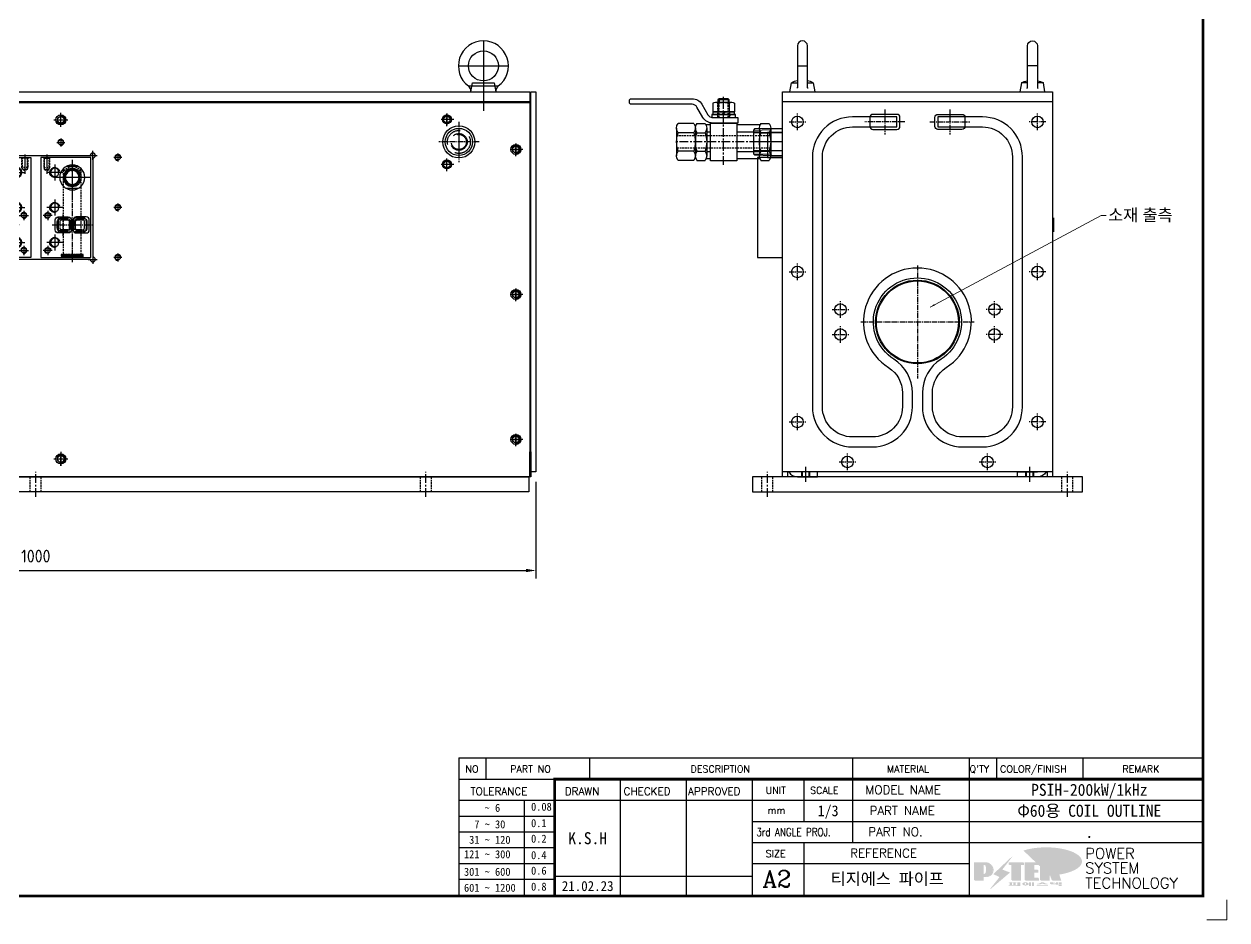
# Model space of a CAD drawing. Header units: millimetres. Extents: x 4969 to 37601, y -771 to 6478.
# Drawn here: x 35091 to 36294, y -771 to 125 of the extents above; entities that cross this region are included whole.
import ezdxf
from ezdxf.enums import TextEntityAlignment as Align

# ---------------------------------------------------------------- set-up
doc = ezdxf.new("R2010")
doc.units = ezdxf.units.MM
doc.header["$LTSCALE"] = 7
doc.header["$MEASUREMENT"] = 0
for name, pattern in [('CENTER', [2, 1.25, -0.25, 0.25, -0.25]), ('CENTER1', [13, 10, -1, 1, -1]), ('CENTER2', [1.125, 0.75, -0.125, 0.125, -0.125]), ('DASHED', [0.2067, 0.1654, -0.0413]), ('HIDDEN', [0.375, 0.25, -0.125]), ('HIDDEN2', [4.7625, 3.175, -1.5875]), ('PHANTOM', [63.5, 31.75, -6.35, 6.35, -6.35, 6.35, -6.35])]:
    doc.linetypes.add(name, pattern=pattern)
doc.layers.get('0').update_dxf_attribs({"linetype": 'CONTINUOUS'})
doc.layers.get('Defpoints').update_dxf_attribs({"linetype": 'CONTINUOUS'})
for name, color, linetype in [('BALL-VALVE-1', 1, 'CENTER'), ('BALL-VALVE-2', 2, 'HIDDEN'), ('BALL-VALVE-3', 3, 'DASHED'), ('BALL-VALVE-4', 4, 'PHANTOM'), ('BALL-VALVE-5', 7, 'CONTINUOUS'), ('BALL-VALVE-8', 8, 'CONTINUOUS'), ('CENTER', 1, 'CENTER1'), ('FORMAT-1', 7, 'CONTINUOUS'), ('line', 3, 'CONTINUOUS'), ('THIN', 3, 'CONTINUOUS')]:
    doc.layers.add(name, color=color, linetype=linetype)
doc.layers.add('REMOTE_CONTROLBOX$0$기호(ISO)', color=5, linetype='CONTINUOUS', lineweight=5)
doc.styles.add('HAN', font='')
doc.styles.add('RC', font='ROMANC.SHX')
doc.styles.add('REMOTE_CONTROLBOX$0$치수 텍스트_PSTEK_POSCO', font='isocp.shx')
doc.styles.add('ROMANT', font='romant')
doc.styles.get("Standard").update_dxf_attribs({"font": 'ISOCP'})
doc.styles.get('HAN').set_extended_font_data('GulimChe')
doc.dimstyles.new('PS-4', dxfattribs={"dimscale": 4, "dimtxt": 3.2, "dimasz": 2.5, "dimexe": 2, "dimexo": 2.5, "dimgap": 2, "dimtad": 1, "dimtoh": 1, "dimrnd": 0.05, "dimzin": 12, "dimdsep": 46, "dimtxsty": 'Standard', "dimcen": 0, "dimclrt": 2, "dimazin": 3, "dimtfac": 1, "dimtofl": 0, "dimtmove": 0, "dimatfit": 3, "dimfxl": 0, "dimtolj": 1, "dimtzin": 0, "dimarcsym": 0})
doc.dimstyles.new('REMOTE_CONTROLBOX$0$치수_PSTEK_POSCO$7', dxfattribs={"dimscale": 2, "dimtxt": 6, "dimasz": 2.5, "dimexe": 2, "dimexo": 2.5, "dimgap": 1, "dimtad": 1, "dimrnd": 1e-08, "dimdsep": 46, "dimtxsty": 'REMOTE_CONTROLBOX$0$치수 텍스트_PSTEK_POSCO', "dimcen": 0.09, "dimdle": 10, "dimclrd": 7, "dimclre": 7, "dimclrt": 2, "dimadec": 1, "dimazin": 2, "dimtfac": 1, "dimtmove": 0, "dimatfit": 3, "dimfxl": 0, "dimtolj": 1, "dimlwd": -1, "dimlwe": -1, "dimarcsym": 0})

# ---------------------------------------------------------------- blocks, each defined once
blk = doc.blocks.new('new LOGO')
at = {"layer": 'line'}
h = blk.add_hatch(color=250, dxfattribs=at)
h.paths.add_polyline_path([(44.5, 69.4), (46.6, 69.4, -0.129793), (52, 68, 0.221832), (43.6, 71.9), (41.5, 71.9), (41.5, 27.9), (43.6, 27.9, 0.02048), (44.5, 28)], flags=17)
h.paths.add_polyline_path([(44.5, 13.9), (57.3, 13.9, 0.72362), (77.1, 73.9, -0.679777), (54.3, 16.4), (41.5, 16.4), (41.5, -0.1), (3, -0.1), (3, -2.6), (44.5, -2.6)])
h.paths.add_polyline_path([(117.9, 14.2), (71.5, -44.4), (77.1, -39.6), (120.8, 15.6), (92, 28.9), (173.3, 106), (177.5, 111.4), (89.1, 27.6)])
h.paths.add_polyline_path([(162.7, 71.9), (162.7, 69.4), (172.5, 69.4), (172.5, 71.9)], flags=17)
h.paths.add_polyline_path([(217.7, 69.4), (230.5, 69.4), (230.5, 80.4), (227.5, 80.4), (227.5, 71.9), (214.7, 71.9), (214.7, -0.1), (175.5, -0.1), (175.5, -2.6), (217.7, -2.6)])
h.paths.add_polyline_path([(297.8, 46.6), (294.8, 46.6), (294.8, 37.4), (276, 37.4), (276, 10.9), (279, 10.9), (279, 34.9), (297.8, 34.9)])
h.paths.add_polyline_path([(300, 8.4), (297, 8.4), (297, -0.1), (237.5, -0.1), (237.5, -2.6), (300, -2.6)])
h.paths.add_polyline_path([(297.8, 80.4), (294.8, 80.4), (294.8, 71.9), (276, 71.9), (276, 49.1), (279, 49.1), (279, 69.4), (297.8, 69.4)])
h.paths.add_polyline_path([(350.2, 80.4), (347.2, 80.4), (347.2, 61.6), (350.2, 63.5)])
h.paths.add_polyline_path([(350.2, 26.7), (347.2, 35.2), (347.2, -0.1), (308.5, -0.1), (308.5, -2.6), (350.2, -2.6)])
h.paths.add_polyline_path([(402.7, 80.4), (396.5, 80.4), (379.6, 66.8), (400.5, -0.1), (361.8, -0.1), (362.7, -2.6), (403.5, -2.6), (382.6, 64.3)])
blk.add_hatch(color=5, dxfattribs=at).paths.add_polyline_path([(166.3, 35), (131, 49), (180.4, 112.7), (92, 28.9), (120.8, 15.6), (74.4, -43)])
h = blk.add_hatch(color=253, dxfattribs=at)
edge = h.paths.add_edge_path()
edge.add_ellipse((333.9, 86.4), major_axis=(-165.9, 0), ratio=0.39426, start_angle=111.5127, end_angle=334.469)
edge.add_ellipse((314.1, 81.2), major_axis=(-153.7, 0), ratio=0.40699, start_angle=121.3066, end_angle=327.7437, ccw=False)
edge.add_line((394, 27.8), (394.7, 25.6))
h = blk.add_hatch(color=1, dxfattribs=at)
h.paths.add_polyline_path([(41.5, 16.4), (54.3, 16.4, 1), (54.3, 82.9), (0, 82.9), (0, -0.1), (41.5, -0.1)])
h.paths.add_polyline_path([(41.5, 27.9), (41.5, 71.9), (43.6, 71.9, -0.414214), (54.6, 60.9), (54.6, 38.9, -0.414214), (43.6, 27.9)], flags=16)
h.paths.add_polyline_path([(214.7, 71.9), (227.5, 71.9), (227.5, 82.9), (159.7, 82.9), (159.7, 71.9), (172.5, 71.9), (172.5, -0.1), (214.7, -0.1)])
h.paths.add_polyline_path([(276, 37.4), (294.8, 37.4), (294.8, 49.1), (276, 49.1), (276, 71.9), (294.8, 71.9), (294.8, 82.9), (234.5, 82.9), (234.5, -0.1), (297, -0.1), (297, 10.9), (276, 10.9)])
h.paths.add_polyline_path([(347.2, 35.2), (359.7, -0.1), (400.5, -0.1), (379.6, 66.8), (399.7, 82.9), (380.6, 82.9), (347.2, 61.6), (347.2, 82.9), (305.5, 82.9), (305.5, -0.1), (347.2, -0.1)])
h = blk.add_hatch(color=250, dxfattribs=at)
edge = h.paths.add_edge_path()
edge.add_ellipse((237.8, -17.6), major_axis=(-14.3, 0), ratio=0.526336, start_angle=192.2456, end_angle=269.0748)
edge.add_line((238.1, -10.1), (237.6, -10.1))
edge.add_ellipse((237.8, -17.6), major_axis=(-14.3, 0), ratio=0.526336, start_angle=270.9252, end_angle=449.0748)
edge.add_line((237.6, -25.1), (238.1, -25.1))
edge.add_ellipse((237.8, -17.6), major_axis=(-14.3, 0), ratio=0.526336, start_angle=450.9252, end_angle=527.7544)
edge.add_line((251.7, -19.2), (254.1, -19.2))
edge.add_line((254.1, -19.2), (254.1, -27.1))
edge.add_line((254.1, -27.1), (263.1, -27.1))
edge.add_line((263.1, -27.1), (263.1, -10.1))
edge.add_line((263.1, -10.1), (254.1, -10.1))
edge.add_line((254.1, -10.1), (254.1, -16))
edge.add_line((254.1, -16), (251.7, -16))
h.paths.add_polyline_path([(241, -16.4), (241, -18.7, -1), (234.4, -18.7), (234.4, -16.4, -1)], flags=16)
h.paths.add_polyline_path([(278.2, -10.1), (268.1, -10.1), (268.1, -27.1), (278.2, -27.1)])
h.paths.add_polyline_path([(310.3, -10.1), (310.3, -11.1, -0.157169), (289.3, -17.5), (294, -19.9, 0.128407), (316.3, -15.9, 0.128407), (338.6, -19.9), (343.3, -17.5, -0.157169), (322.2, -11.1), (322.2, -10.1)])
h.paths.add_polyline_path([(342.1, -25.1), (342.1, -22.3), (290.4, -22.3), (290.4, -25.1)])
h.paths.add_polyline_path([(352, -10.1), (352, -16.2, 0.414214), (354, -18.2), (378.7, -18.2), (378.7, -19.6), (390.2, -19.6), (390.2, -10.1), (378.7, -10.1), (378.7, -13.6), (374.7, -13.6), (374.7, -15.1), (378.7, -15.1), (378.7, -16.2), (364.7, -16.2), (364.7, -15.1), (371.2, -15.1), (371.2, -13.6), (364.7, -13.6), (364.7, -12.6), (374.7, -12.6), (374.7, -10.1)])
h.paths.add_polyline_path([(393.8, -10.1), (393.8, -19.6), (405, -19.6), (405, -10.1)])
h.paths.add_polyline_path([(405, -27.1), (405, -20.9), (356.8, -20.9), (356.8, -23), (391.8, -23), (391.8, -27.1)])
h.paths.add_polyline_path([(200.4, -10.1), (200.4, -22.3), (193.2, -22.3), (193.2, -12.6), (196.6, -12.6), (196.6, -10.1), (161, -10.1), (161, -12.6), (164.5, -12.6), (164.5, -22.3), (161, -22.3), (161, -25.1), (200.4, -25.1), (200.4, -27.1), (213.9, -27.1), (213.9, -10.1)])
h.paths.add_polyline_path([(182, -12.6), (175.6, -12.6), (175.6, -22.3), (182, -22.3)], flags=17)
blk = doc.blocks.new('format-2')
at = {"color": 180}
for p, q in [((417, 40.49), (603, 40.49)), ((417, 40.49), (417, 6)), ((423.79, 40.49), (423.79, 35.21)), ((449.74, 35.21), (449.74, 40.49)), ((515.4, 40.49), (515.4, 35.21)), ((544.61, 40.49), (544.61, 35.21)), ((551.43, 40.49), (551.43, 35.21)), ((572.98, 40.49), (572.98, 35.21)), ((417, 35.21), (440.98, 35.21)), ((457.46, 6), (457.46, 35.21)), ((473.95, 6), (473.95, 35.21)), ((490.44, 6), (490.44, 35.21)), ((503.22, 35.21), (503.22, 24.65)), ((515.4, 35.21), (515.4, 19.37)), ((544.61, 35.21), (544.61, 6)), ((417, 29.93), (440.98, 29.93)), ((433.39, 6.23), (433.39, 29.93)), ((440.98, 29.93), (603, 29.93)), ((417, 25.98), (440.98, 25.98)), ((490.44, 24.65), (603, 24.65)), ((417, 22.03), (440.98, 22.03)), ((417, 18.08), (440.98, 18.08)), ((490.44, 19.37), (603, 19.37)), ((503.22, 19.37), (503.22, 6)), ((417, 14.13), (440.98, 14.13)), ((490.44, 14.09), (544.61, 14.09)), ((417, 10.18), (440.98, 10.18)), ((440.98, 10.95), (490.44, 10.95))]:
    blk.add_line(p, q, dxfattribs=at)
at = {"color": 3, "lineweight": 9}
for p in [(609, 5), (604, 0)]:
    blk.add_line(p, (609, 0), dxfattribs=at)
at = {"color": 7, "const_width": 0.7}
blk.add_lwpolyline([(440.98, 6), (440.98, 35.21), (603, 35.21)], dxfattribs=at)
at = {"layer": 'FORMAT-1', "color": 7, "const_width": 0.7}
blk.add_lwpolyline([(18, 6), (18, 416), (603, 416), (603, 6)], close=True, dxfattribs=at)
at = {"xscale": 0.05400000000008731, "yscale": 0.05400000000008731, "zscale": 0.05400000000008731}
blk.add_blockref('new LOGO', (545.79, 9.96), dxfattribs=at)
at = {"color": 2}
for s, height, style, p in [('NO', 1.742, 'RC', (418.66, 36.83)), ('PART NO', 1.742, 'RC', (429.86, 36.83)), ('DESCRIPTION', 1.7424, 'RC', (474.93, 36.83)), ('MATERIAL', 1.742, 'RC', (524.02, 36.83)), ("Q'TY", 1.742, 'RC', (544.67, 36.83)), ('COLOR/FINISH', 1.7424, 'RC', (552.3, 36.83)), ('REMARK', 1.742, 'RC', (582.87, 36.83)), (' TOLERANCE', 1.9, 'RC', (418.61, 31.22)), ('DRAWN', 1.9, 'RC', (443.5, 31.22)), ('CHECKED', 1.9, 'RC', (458.21, 31.22)), ('APPROVED', 1.9, 'RC', (474.3, 31.22)), ('UNIT', 1.742, 'RC', (493.69, 31.55)), ('SCALE', 1.742, 'RC', (504.82, 31.55)), ('MODEL NAME', 2.178, 'RC', (518.62, 31.46)), ('    ~ 6', 2, 'HAN', (418.3, 27.03)), ('0.08', 2, 'HAN', (435.07, 27.31)), ('mm', 1.742, 'RC', (494.17, 26.56)), ('PART NAME', 2.178, 'RC', (519.67, 26.24)), ('  7 ~ 30', 2, 'HAN', (418.3, 22.91)), ('0.1', 2, 'HAN', (435.07, 23.2)), ('0.2', 2, 'HAN', (435.07, 19.32)), ('PART NO.', 2.178, 'RC', (519.34, 20.96)), (' 31 ~ 120', 2, 'HAN', (418.3, 19.04)), ('121 ~ 300', 2, 'HAN', (418.3, 15.42)), ('0.4', 2, 'HAN', (435.07, 15.2)), ('SIZE', 1.742, 'RC', (493.69, 15.72)), ('REFERENCE', 2.178, 'RC', (514.84, 15.61)), ('301 ~ 600', 2, 'HAN', (418.3, 11.04)), ('0.6', 2, 'HAN', (435.07, 11.32)), ('601 ~ 1200', 2, 'HAN', (418.3, 7.05)), ('0.8', 2, 'HAN', (435.07, 7.33))]:
    blk.add_text(s, height=height, dxfattribs=dict(at, style=style)).set_placement(p)
at = {"color": 2, "style": 'RC', "width": 0.8}
blk.add_text('3rd ANGLE PROJ.', height=2, dxfattribs=at).set_placement((491.37, 20.97))
at = {"style": 'ROMANT'}
for s, p in [('POWER', (573.59, 15.27)), ('SYSTEM', (573.59, 11.63)), ('TECHNOLOGY', (573.59, 7.87))]:
    blk.add_text(s, height=2.7, dxfattribs=at).set_placement(p)
at = {"color": 2, "lineweight": 30, "style": 'RC'}
blk.add_text('A2', height=4.182, dxfattribs=at).set_placement((492.93, 8.17))
at = {"style": 'HAN'}
for tag, height, p in [('MODEL-NAME', 3, (574.6, 32.53)), ('SCALE', 2.7, (509.31, 27.29)), ('PART-NAME', 3, (574.6, 27.29)), ('DRA-BY', 3, (449.22, 20.44)), ('CH-BY', 3, (465.71, 20.44)), ('APP-BY', 3, (482.2, 20.44)), ('PART-NO', 3, (574.6, 22.01)), ('관련업체명', 3, (524.09, 10.29)), ('DRA-DATE', 2.5, (449.22, 8.48)), ('CH-DATE', 2.5, (465.71, 8.48)), ('APP-DATE', 2.5, (482.2, 8.48))]:
    blk.add_attdef(tag, text='', height=height, dxfattribs=at).set_placement(p, align=Align.MIDDLE_CENTER)
blk = doc.blocks.new('A$C406E7843')
at = {"layer": 'BALL-VALVE-1'}
for p, q in [((-55.7, 90.9), (-55.7, 158.8)), ((-104.4, 113.8), (-7.3, 113.8))]:
    blk.add_line(p, q, dxfattribs=at)
at = {"layer": 'BALL-VALVE-2'}
for p, q in [((-61.4, 153.6), (-61.4, 138.3)), ((-60.3, 138.3), (-60.3, 153.6)), ((-51.2, 138.3), (-51.2, 153.6)), ((-50.1, 138.3), (-50.1, 153.6)), ((-62, 141.3), (-62, 138.3)), ((-61.5, 144.1), (-61.5, 141.3)), ((-50, 144.1), (-50, 141.3)), ((-49.5, 141.3), (-49.5, 138.3)), ((-102.1, 120), (-9.4, 120)), ((-102.8, 107.7), (-8.7, 107.7))]:
    blk.add_line(p, q, dxfattribs=at)
at = {"layer": 'BALL-VALVE-3'}
for p, q in [((-91.5, 123.7), (-68.9, 123.7)), ((-42.6, 123.7), (-38.8, 123.7)), ((-91.5, 104), (-68.9, 104)), ((-42.6, 104), (-38.8, 104))]:
    blk.add_line(p, q, dxfattribs=at)
at = {"layer": 'BALL-VALVE-4'}
for p, q in [((-92.2, 130.8), (-68.9, 130.8)), ((-42.6, 130.8), (-38.1, 130.8)), ((-92.2, 96.9), (-68.9, 96.9)), ((-42.6, 96.9), (-38.1, 96.9))]:
    blk.add_line(p, q, dxfattribs=at)
at = {"layer": 'BALL-VALVE-5'}
for p, q in [((-61.4, 156), (-60.3, 157.1)), ((-60.3, 157.1), (-51.2, 157.1)), ((-51.2, 157.1), (-50.1, 156)), ((-66.6, 152.6), (-66.6, 144.1)), ((-47.6, 153.6), (-63.9, 153.6)), ((-61.4, 153.6), (-61.4, 156)), ((-61.4, 156), (-50.1, 156)), ((-61.2, 152.6), (-61.2, 144.1)), ((-50.3, 152.6), (-50.3, 144.1)), ((-50.1, 156), (-50.1, 153.6)), ((-44.9, 152.6), (-44.9, 144.1)), ((-93.1, 132.3), (-101.2, 132.3)), ((-67.5, 141.3), (-44, 141.3)), ((-67.5, 138.3), (-67.5, 141.3)), ((-44, 138.3), (-67.5, 138.3)), ((-66.6, 144.1), (-44.9, 144.1)), ((-66.6, 141.3), (-66.6, 144.1)), ((-44.9, 144.1), (-66.6, 144.1)), ((-44.9, 141.3), (-66.6, 141.3)), ((-57.6, 144.1), (-54.8, 141.3)), ((-56.7, 144.1), (-53.9, 141.3)), ((-44.9, 144.1), (-44.9, 141.3)), ((-44, 141.3), (-44, 138.3)), ((-29.1, 132.3), (-37.2, 132.3)), ((-25.9, 132.3), (-10.3, 132.3)), ((-102.8, 127.7), (-102.8, 100)), ((-93.1, 123.1), (-101.2, 123.1)), ((-91.5, 127.7), (-91.5, 100)), ((-38.8, 127.7), (-38.8, 100)), ((-29.1, 123.1), (-37.2, 123.1)), ((-27.5, 127.7), (-27.5, 100)), ((-27.5, 127.7), (-27.5, 100)), ((-25.9, 123.1), (-10.3, 123.1)), ((-8.7, 127.7), (-8.7, 100)), ((-93.1, 104.6), (-101.2, 104.6)), ((-29.1, 104.6), (-37.2, 104.6)), ((-25.9, 104.6), (-10.3, 104.6)), ((-93.1, 95.4), (-101.2, 95.4)), ((-29.1, 95.4), (-37.2, 95.4)), ((-25.9, 95.4), (-10.3, 95.4))]:
    blk.add_line(p, q, dxfattribs=at)
blk.add_lwpolyline([(38.4, 155.2, 0.414214), (36.5, 157.1), (-24.2, 157.1, 0.267949), (-34, 151.5), (-40, 141.1, -0.267949), (-44.9, 138.3), (-69.9, 138.3), (-69.9, 132.7), (-44.9, 132.7, 0.267949), (-35.1, 138.3), (-29.1, 148.7, -0.267949), (-24.2, 151.5), (36.5, 151.5, 0.414214), (38.4, 153.4)], format="xyb", close=True, dxfattribs=at)
blk.add_lwpolyline([(-42.6, 132.7), (-68.9, 132.7), (-68.9, 95), (-42.6, 95)], close=True, dxfattribs=at)
for centre, radius, start, end in [((-63.9, 149.3), 4.29, 50.7121, 129.2879), ((-55.5, 136.6), 16.9, 90.7393, 109.4855), ((-56, 136.6), 16.9, 70.5145, 89.2607), ((-47.6, 149.3), 4.29, 50.7121, 129.2879), ((-95.4, 127.7), 7.4, 141.4251, 218.5749), ((-98.9, 127.7), 7.4, 321.4251, 38.5749), ((-31.4, 127.7), 7.4, 141.4251, 218.5749), ((-34.9, 127.7), 7.4, 321.4251, 38.5749), ((-20.1, 127.7), 7.4, 141.4251, 218.5749), ((-16.1, 127.7), 7.4, 321.4251, 38.5749), ((-75.6, 113.8), 27.2, 160.1638, 199.8362), ((-118.7, 113.8), 27.2, 340.1638, 19.8362), ((-11.6, 113.8), 27.2, 160.1638, 199.8362), ((-54.7, 113.8), 27.2, 340.1638, 19.8362), ((-0.3, 113.8), 27.2, 160.1638, 199.8362), ((-35.9, 113.8), 27.2, 340.1638, 19.8362), ((-95.4, 100), 7.4, 141.4251, 218.5749), ((-98.9, 100), 7.4, 321.4251, 38.5749), ((-31.4, 100), 7.4, 141.4251, 218.5749), ((-34.9, 100), 7.4, 321.4251, 38.5749), ((-20.1, 100), 7.4, 141.4251, 218.5749), ((-16.1, 100), 7.4, 321.4251, 38.5749)]:
    blk.add_arc(centre, radius, start, end, dxfattribs=at)
at = {"layer": 'BALL-VALVE-8'}
for p, q in [((-60.3, 157.1), (-60.3, 153.6)), ((-51.2, 157.1), (-51.2, 153.6))]:
    blk.add_line(p, q, dxfattribs=at)
blk = doc.blocks.new('A$C60CA7C84')
for p, q in [((-27.8006, 12.96015), (-29, 11.76065)), ((-11, 13.48515), (-27.8006, 12.96015)), ((-11.6833, 12.30185), (-11.6833, 13.46385)), ((-11, 13.48515), (0, 13.48515)), ((0, -13.48515), (0, 13.48515)), ((-29, 11.76065), (-29, -11.76065)), ((0, 8.99995), (-29, 8.99995)), ((0, -9.00005), (-29, -9.00005)), ((-29, -11.76065), (-27.8006, -12.96015)), ((-27.8006, -12.96015), (-11, -13.48515)), ((-11.6833, -12.30185), (-11.6833, -13.46385)), ((-11, -13.48515), (0, -13.48515))]:
    blk.add_line(p, q)
at = {"layer": 'CENTER'}
blk.add_line((0, -0.00005), (-29, -0.00005), dxfattribs=at)
at = {"layer": 'THIN'}
for p, q in [((-29, 11.76065), (-11.6833, 12.30185)), ((-11.6833, 12.30185), (-11, 13.48515)), ((-29, -11.76065), (-11.6833, -12.30185)), ((-11.6833, -12.30185), (-11, -13.48515))]:
    blk.add_line(p, q, dxfattribs=at)
blk = doc.blocks.new('*D340')
at = {"color": 0, "lineweight": -2}
for p, q in [((34602.8, -332.5), (34602.8, -429.1)), ((35602.8, -332.5), (35602.8, -429.1)), ((34612.8, -421.1), (35592.8, -421.1))]:
    blk.add_line(p, q, dxfattribs=at)
at = {"color": 0}
for points in [[(34612.8, -419.4), (34612.8, -422.8), (34602.8, -421.1)], [(35592.8, -419.4), (35592.8, -422.8), (35602.8, -421.1)]]:
    blk.add_solid(points, dxfattribs=at)
at = {"layer": 'Defpoints', "color": 0}
for p in [(34602.8, -322.5), (35602.8, -322.5), (35602.8, -421.1)]:
    blk.add_point(p, dxfattribs=at)
at = {"color": 2, "insert": (35102.8, -406.7), "char_height": 12.8, "attachment_point": 5}
blk.add_mtext('\\A1;1000', dxfattribs=at)
blk = doc.blocks.new('A$C51A44828')
at = {"color": 1, "linetype": 'CENTER'}
for p, q in [((-25, 350.2), (-25, 363.8)), ((25, 350.2), (25, 363.8)), ((-31.8, 357), (-18.2, 357)), ((18.2, 357), (31.8, 357)), ((-486.8, 327.5), (-473.2, 327.5)), ((-480, 320.7), (-480, 334.3)), ((486.8, 327.5), (473.2, 327.5)), ((480, 320.7), (480, 334.3)), ((-486.8, 182.5), (-473.2, 182.5)), ((-480, 175.7), (-480, 189.3)), ((486.8, 182.5), (473.2, 182.5)), ((480, 175.7), (480, 189.3)), ((-486.8, 37.5), (-473.2, 37.5)), ((-480, 30.7), (-480, 44.3)), ((486.8, 37.5), (473.2, 37.5)), ((480, 30.7), (480, 44.3)), ((-25, 11.2), (-25, 24.8)), ((25, 11.2), (25, 24.8)), ((-31.8, 18), (-18.2, 18)), ((18.2, 18), (31.8, 18))]:
    blk.add_line(p, q, dxfattribs=at)
at = {"color": 1}
for p, q in [((-57, 317), (-57, 326)), ((57, 317), (57, 326)), ((-52.5, 321.5), (-61.5, 321.5)), ((52.5, 321.5), (61.5, 321.5)), ((-52.5, 217.5), (-61.5, 217.5)), ((-57, 222), (-57, 213)), ((52.5, 217.5), (61.5, 217.5)), ((57, 222), (57, 213))]:
    blk.add_line(p, q, dxfattribs=at)
at = {"color": 6}
blk.add_lwpolyline([(-494, 374.5), (494, 374.5), (494, 0), (-494, 0)], close=True, dxfattribs=at)
for points in [[(-57, 220), (-57, 319)], [(-54.5, 321.5), (54.5, 321.5)], [(57, 319), (57, 220)], [(54.5, 217.5), (-54.5, 217.5)]]:
    blk.add_lwpolyline(points, dxfattribs=at)
for centre in [(-25, 357), (25, 357), (-480, 327.5), (480, 327.5), (-480, 182.5), (480, 182.5), (-480, 37.5), (480, 37.5), (-25, 18), (25, 18)]:
    blk.add_circle(centre, 5, dxfattribs=at)
for centre in [(-25, 334.5), (25, 334.5), (-82, 319.5), (82, 319.5), (-82, 269.5), (82, 269.5), (-82, 219.5), (82, 219.5)]:
    blk.add_circle(centre, 2.46)
for centre, start, end in [((-57, 321.5), 0, 270), ((57, 321.5), 270, 180), ((-57, 217.5), 90, 0), ((57, 217.5), 180, 90)]:
    blk.add_arc(centre, 2.5, start, end, dxfattribs=at)
at = {"layer": 'CENTER'}
for p, q in [((-25, 338.5), (-25, 330.5)), ((25, 338.5), (25, 330.5)), ((-29, 334.5), (-21, 334.5)), ((21, 334.5), (29, 334.5)), ((-86, 319.5), (-78, 319.5)), ((-82, 323.5), (-82, 315.5)), ((86, 319.5), (78, 319.5)), ((82, 323.5), (82, 315.5)), ((-86, 269.5), (-78, 269.5)), ((-82, 273.5), (-82, 265.5)), ((86, 269.5), (78, 269.5)), ((82, 273.5), (82, 265.5)), ((-86, 219.5), (-78, 219.5)), ((-82, 223.5), (-82, 215.5)), ((86, 219.5), (78, 219.5)), ((82, 223.5), (82, 215.5))]:
    blk.add_line(p, q, dxfattribs=at)
at = {"layer": 'THIN'}
for centre, start, end in [((-25, 334.5), 255, 165), ((25, 334.5), 255, 165), ((-82, 319.5), 255, 165), ((82, 319.5), 15, 285), ((-82, 269.5), 255, 165), ((82, 269.5), 15, 285), ((-82, 219.5), 255, 165), ((82, 219.5), 15, 285)]:
    blk.add_arc(centre, 3, start, end, dxfattribs=at)
blk = doc.blocks.new('A$C52045F05')
at = {"linetype": 'HIDDEN'}
h = blk.add_hatch(dxfattribs=at)
h.set_pattern_fill('ANSI31', color=2, scale=0.09)
h.set_pattern_definition([(45, (-645.3206, 535.42103), (-0.20205576, 0.20205576), [])])
h.paths.add_polyline_path([(-53, -27.1), (-31.5, -27.1), (-31.5, -30.1), (-53, -30.1)])
at = {"color": 2, "linetype": 'HIDDEN'}
for p, q in [((-51.3, 56.9), (-42.3, 62.1)), ((-33.3, 56.9), (-42.3, 62.1)), ((-51.3, -27.1), (-51.3, 56.9)), ((-33.3, 56.9), (-51.3, 56.9)), ((-33.3, 56.9), (-33.3, -27.1)), ((-13.8, 59.9), (-19.8, 59.9)), ((-14.3, 57.9), (-19.2, 57.9)), ((-53.3, -30.1), (-53.3, -27.1)), ((-53.3, -27.1), (-31.3, -27.1)), ((-31.3, -27.1), (-31.3, -30.1))]:
    blk.add_line(p, q, dxfattribs=at)
at = {"color": 1, "linetype": 'CENTER2'}
for p, q in [((-42.3, 64), (-42.3, -34.9)), ((-53.4, 49.9), (-31.1, 49.9))]:
    blk.add_line(p, q, dxfattribs=at)
at = {"linetype": 'CENTER2'}
for p, q in [((-51.3, -8.6), (-51.3, 13.4)), ((-33.3, -8.6), (-33.3, 13.4)), ((-22.3, 2.4), (-62.3, 2.4))]:
    blk.add_line(p, q, dxfattribs=at)
at = {"color": 1}
blk.add_lwpolyline([(-60.8, 69.9), (-10.8, 69.9), (-10.8, -30.1), (-60.8, -30.1)], close=True, dxfattribs=at)
at = {"color": 2, "linetype": 'HIDDEN'}
for points in [[(-19.2, 58.9), (-19.8, 59.9), (-19.8, 69.9)], [(-13.8, 69.9), (-14.3, 69.3), (-19.2, 69.3), (-19.8, 69.9)], [(-14.3, 69.3), (-14.3, 57.9), (-16.8, 56.5), (-19.2, 57.9), (-19.2, 69.3)], [(-13.8, 69.9), (-13.8, 59.9), (-14.3, 58.9)], [(-53, -30.1), (-53, -27.1), (-31.5, -27.1), (-31.5, -30.1)]]:
    blk.add_lwpolyline(points, dxfattribs=at)
at = {"color": 1}
for points in [[(-56.3, 10.4), (-46.3, 10.4, -0.414214), (-43.3, 7.4), (-43.3, -2.6, -0.414214), (-46.3, -5.6), (-56.3, -5.6, -0.414214), (-59.3, -2.6), (-59.3, 7.4, -0.414214)], [(-54.3, 8.4), (-48.3, 8.4, -0.414214), (-45.3, 5.4), (-45.3, -0.6, -0.414214), (-48.3, -3.6), (-54.3, -3.6, -0.414214), (-57.3, -0.6), (-57.3, 5.4, -0.414214)], [(-28.3, 10.4), (-38.3, 10.4, 0.414214), (-41.3, 7.4), (-41.3, -2.6, 0.414214), (-38.3, -5.6), (-28.3, -5.6, 0.414214), (-25.3, -2.6), (-25.3, 7.4, 0.414214)], [(-30.3, 8.4), (-36.3, 8.4, 0.414214), (-39.3, 5.4), (-39.3, -0.6, 0.414214), (-36.3, -3.6), (-30.3, -3.6, 0.414214), (-27.3, -0.6), (-27.3, 5.4, 0.414214)]]:
    blk.add_lwpolyline(points, format="xyb", close=True, dxfattribs=at)
for radius in [9, 7]:
    blk.add_circle((-42.3, 49.9), radius, dxfattribs=at)
for centre, radius in [((-24.8, 54.9), 4.19), ((-24.8, 19.9), 4.19), ((-17.8, 11.9), 2.46), ((-24.8, -15.1), 4.19), ((-17.8, -23.1), 2.46)]:
    blk.add_circle(centre, radius)
at = {"layer": 'CENTER'}
for p, q in [((-16.8, 72.9), (-16.8, 53.5)), ((-24.8, 63), (-24.8, 46.8)), ((-32.8, 54.9), (-16.7, 54.9)), ((-24.8, 28), (-24.8, 11.8)), ((-32.8, 19.9), (-16.7, 19.9)), ((-17.8, 16.5), (-17.8, 7.3)), ((-22.3, 11.9), (-13.2, 11.9)), ((-24.8, -7), (-24.8, -23.2)), ((-32.8, -15.1), (-16.7, -15.1)), ((-22.3, -23.1), (-13.2, -23.1)), ((-17.8, -18.5), (-17.8, -27.7))]:
    blk.add_line(p, q, dxfattribs=at)
at = {"layer": 'THIN'}
for centre, radius in [((-24.8, 54.9), 5), ((-24.8, 19.9), 5), ((-17.8, 11.9), 3), ((-24.8, -15.1), 5), ((-17.8, -23.1), 3)]:
    blk.add_arc(centre, radius, 255, 165, dxfattribs=at)
blk = doc.blocks.new('A$C499A4E3C')
at = {"color": 1}
for p, q in [((-29.2, 37), (-17.3, 37)), ((-29.2, 15), (-17.3, 15))]:
    blk.add_line(p, q, dxfattribs=at)
for radius in [12.5, 7]:
    blk.add_circle((-23.2, 26), radius, dxfattribs=at)
at = {"color": 2, "linetype": 'HIDDEN'}
blk.add_circle((-23.2, 26), 8.5, dxfattribs=at)
blk.add_circle((-23.2, 26), 7.61)
at = {"layer": 'CENTER'}
for p, q in [((-23.2, 43.5), (-23.2, 8.5)), ((-40.7, 26), (-5.8, 26))]:
    blk.add_line(p, q, dxfattribs=at)
at = {"layer": 'THIN'}
blk.add_arc((-23.2, 26), 8.33, 255, 165, dxfattribs=at)
blk = doc.blocks.new('A$C6FE2541F')
for name, p in [('A$C52045F05', (-22.1, -9.2)), ('A$C499A4E3C', (-41.1, 14.7))]:
    blk.add_blockref(name, p)
blk = doc.blocks.new('A$C49F24945')
at = {"color": 1, "linetype": 'CENTER2'}
for p, q in [((-398, 337.2), (-398, 296.8)), ((448, 337.2), (448, 296.8)), ((-418.2, 317), (-377.8, 317)), ((468.2, 317), (427.8, 317))]:
    blk.add_line(p, q, dxfattribs=at)
at = {"color": 1, "linetype": 'CENTER'}
for p, q in [((-392.8, 339.5), (-379.2, 339.5)), ((-386, 332.7), (-386, 346.3)), ((442.8, 339.5), (429.2, 339.5)), ((436, 332.7), (436, 346.3)), ((-386, 287.7), (-386, 301.3)), ((436, 287.7), (436, 301.3)), ((-392.8, 294.5), (-379.2, 294.5)), ((442.8, 294.5), (429.2, 294.5))]:
    blk.add_line(p, q, dxfattribs=at)
at = {"color": 2}
blk.add_line((2.5, 241), (2.5, 227), dxfattribs=at)
at = {"color": 1}
blk.add_line((47.5, 241), (47.5, 227), dxfattribs=at)
blk.add_line((47.5, 241), (47.5, 227), dxfattribs=at)
at = {"color": 2}
for points in [[(-22.5, 227), (-14.5, 227, 0.414214), (-11.5, 230), (-11.5, 238, 0.414214), (-14.5, 241), (-22.5, 241, 0.414214), (-25.5, 238), (-25.5, 230, 0.414214)], [(-8.5, 227), (-0.5, 227, 0.414214), (2.5, 230), (2.5, 238, 0.414214), (-0.5, 241), (-8.5, 241, 0.414214), (-11.5, 238), (-11.5, 230, 0.414214)], [(-8.5, 229), (-0.5, 229, 0.414214), (0.5, 230), (0.5, 238, 0.414214), (-0.5, 239), (-8.5, 239, 0.414214), (-9.5, 238), (-9.5, 230, 0.414214)]]:
    blk.add_lwpolyline(points, format="xyb", close=True, dxfattribs=at)
at = {"color": 2, "linetype": 'HIDDEN', "ltscale": 0.5}
for points in [[(58.5, 227), (50.5, 227, -0.414214), (47.5, 230), (47.5, 238, -0.414214), (50.5, 241), (58.5, 241, -0.414214), (61.5, 238), (61.5, 230, -0.414214)], [(72.5, 227), (64.5, 227, -0.414214), (61.5, 230), (61.5, 238, -0.414214), (64.5, 241), (72.5, 241, -0.414214), (75.5, 238), (75.5, 230, -0.414214)], [(58.5, 229), (50.5, 229, -0.414214), (49.5, 230), (49.5, 238, -0.414214), (50.5, 239), (58.5, 239, -0.414214), (59.5, 238), (59.5, 230, -0.414214)], [(72.5, 229), (64.5, 229, -0.414214), (63.5, 230), (63.5, 238, -0.414214), (64.5, 239), (72.5, 239, -0.414214), (73.5, 238), (73.5, 230, -0.414214)]]:
    blk.add_lwpolyline(points, format="xyb", close=True, dxfattribs=at)
at = {"color": 6}
for centre, radius in [((-386, 339.5), 4.5), ((436, 339.5), 4.5), ((-398, 317), 16), ((448, 317), 16), ((-386, 294.5), 4.5), ((436, 294.5), 4.5)]:
    blk.add_circle(centre, radius, dxfattribs=at)
for name, p in [('A$C51A44828', (25, -18)), ('A$C6FE2541F', (52.9, 240.8))]:
    blk.add_blockref(name, p)
at = {"xscale": -1}
blk.add_blockref('A$C6FE2541F', (-2.9, 240.8), dxfattribs=at)
blk = doc.blocks.new('A$C4E7B3F05')
at = {"color": 1, "linetype": 'CENTER2'}
for p, q in [((-120, 191.7), (-120, 208.3)), ((-32.5, 212.5), (-32.5, 187.5)), ((32.5, 212.5), (32.5, 187.5)), ((120, 191.7), (120, 208.3)), ((-128.3, 200), (-111.7, 200)), ((-12.5, 200), (-52.5, 200)), ((12.5, 200), (52.5, 200)), ((128.3, 200), (111.7, 200)), ((-128.3, 50), (-111.7, 50)), ((-120, 41.7), (-120, 58.3)), ((0, 56.6), (0, -56.6)), ((128.3, 50), (111.7, 50)), ((120, 41.7), (120, 58.3)), ((-85.3, 12.5), (-68.7, 12.5)), ((-77, 4.2), (-77, 20.8)), ((85.3, 12.5), (68.7, 12.5)), ((77, 4.2), (77, 20.8)), ((-56.6, 0), (56.6, 0)), ((-77, -20.8), (-77, -4.2)), ((77, -20.8), (77, -4.2)), ((-85.3, -12.5), (-68.7, -12.5)), ((85.3, -12.5), (68.7, -12.5)), ((-120, -108.3), (-120, -91.7)), ((-120, -108.3), (-120, -91.7)), ((120, -108.3), (120, -91.7)), ((120, -108.3), (120, -91.7)), ((-128.3, -100), (-111.7, -100)), ((-128.3, -100), (-111.7, -100)), ((128.3, -100), (111.7, -100)), ((128.3, -100), (111.7, -100)), ((-70, -148.3), (-70, -131.7)), ((70, -148.3), (70, -131.7)), ((-78.3, -140), (-61.7, -140)), ((61.7, -140), (78.3, -140))]:
    blk.add_line(p, q, dxfattribs=at)
at = {"color": 6}
blk.add_lwpolyline([(-135, 230), (135, 230), (135, -150), (-135, -150)], close=True, dxfattribs=at)
blk.add_lwpolyline([(-65, -125), (-45, -125, 0.414214), (-5, -85), (-5, -70.9, 0.256792), (-23.6, -37.2, -3.442879), (23.6, -37.2, 0.256792), (5, -70.9), (5, -85, 0.414214), (45, -125), (65, -125, 0.414214), (105, -85), (105, 165, 0.414214), (65, 205), (20.5, 205), (20.5, 195), (65, 195, -0.414214), (95, 165), (95, -85, -0.414214), (65, -115), (45, -115, -0.414214), (15, -85), (15, -70.9, -0.256792), (28.9, -45.6, 3.442879), (-28.9, -45.6, -0.256792), (-15, -70.9), (-15, -85, -0.414214), (-45, -115), (-65, -115, -0.414214), (-95, -85), (-95, 165, -0.414214), (-65, 195), (-20.5, 195), (-20.5, 205), (-65, 205, 0.414214), (-105, 165), (-105, -85, 0.414214)], format="xyb", close=True)
for points in [[(-20.5, 207.5), (-44.5, 207.5, 0.414214), (-47.5, 204.5), (-47.5, 195.5, 0.414214), (-44.5, 192.5), (-20.5, 192.5, 0.414214), (-17.5, 195.5), (-17.5, 204.5, 0.414214)], [(20.5, 207.5), (44.5, 207.5, -0.414214), (47.5, 204.5), (47.5, 195.5, -0.414214), (44.5, 192.5), (20.5, 192.5, -0.414214), (17.5, 195.5), (17.5, 204.5, -0.414214)]]:
    blk.add_lwpolyline(points, format="xyb", close=True, dxfattribs=at)
for centre, radius in [((-120, 200), 5.75), ((120, 200), 5.75), ((-120, 50), 5.75), ((120, 50), 5.75), ((0, 0), 41.8), ((-77, 12.5), 5.75), ((77, 12.5), 5.75), ((-77, -12.5), 5.75), ((77, -12.5), 5.75), ((-120, -100), 5.75), ((120, -100), 5.75), ((-70, -140), 5.75), ((70, -140), 5.75)]:
    blk.add_circle(centre, radius, dxfattribs=at)

msp = doc.modelspace()

# ---------------------------------------------------------------- linework, layer by layer
for p, q in [((35539.413, 66.459, -0.01), (35561.233, 66.459, -0.01)), ((35849.255, -327.541, -0.01), (35849.255, -322.541, -0.01)), ((35854.255, -322.541, -0.01), (35854.255, -327.541, -0.01)), ((36114.255, -327.541, -0.01), (36114.255, -322.541, -0.01)), ((36119.255, -322.541, -0.01), (36119.255, -327.541, -0.01)), ((35854.255, -327.541, -0.01), (35849.255, -327.541, -0.01)), ((36119.255, -327.541, -0.01), (36114.255, -327.541, -0.01))]:
    msp.add_line(p, q)
at = {"color": 1}
msp.add_line((36120.255, -68.541, -0.01), (36120.255, -82.541, -0.01), dxfattribs=at)
at = {"color": 1, "linetype": 'CENTER'}
for p, q in [((35102.823, -347.541, -0.01), (35102.823, -322.541, -0.01)), ((35492.823, -347.541, -0.01), (35492.823, -322.541, -0.01)), ((35834.255, -347.541, -0.01), (35834.255, -322.541, -0.01)), ((36134.255, -347.541, -0.01), (36134.255, -322.541, -0.01))]:
    msp.add_line(p, q, dxfattribs=at)
at = {"color": 2, "linetype": 'HIDDEN2'}
for p, q in [((35868.255, -322.541, -0.01), (35868.255, -327.541, -0.01)), ((35868.931, -322.541, -0.01), (35868.931, -327.541, -0.01)), ((35875.578, -322.541, -0.01), (35875.578, -327.541, -0.01)), ((35876.255, -322.541, -0.01), (35876.255, -327.541, -0.01)), ((36092.255, -322.541, -0.01), (36092.255, -327.541, -0.01)), ((36092.931, -322.541, -0.01), (36092.931, -327.541, -0.01)), ((36099.578, -322.541, -0.01), (36099.578, -327.541, -0.01)), ((36100.255, -322.541, -0.01), (36100.255, -327.541, -0.01))]:
    msp.add_line(p, q, dxfattribs=at)
at = {"color": 2, "linetype": 'HIDDEN'}
for p, q in [((35097.323, -342.541, -0.01), (35097.323, -327.541, -0.01)), ((35108.323, -342.541, -0.01), (35108.323, -327.541, -0.01)), ((35487.323, -342.541, -0.01), (35487.323, -327.541, -0.01)), ((35498.323, -342.541, -0.01), (35498.323, -327.541, -0.01)), ((35828.755, -342.541, -0.01), (35828.755, -327.541, -0.01)), ((35839.755, -342.541, -0.01), (35839.755, -327.541, -0.01)), ((36128.755, -342.541, -0.01), (36128.755, -327.541, -0.01)), ((36139.755, -342.541, -0.01), (36139.755, -327.541, -0.01))]:
    msp.add_line(p, q, dxfattribs=at)
at = {"elevation": -0.01}
for points in [[(35874.955, 61.259, -0.5), (35874.255, 61.959), (35874.255, 103.459, 1), (35864.255, 103.459), (35864.255, 61.959, -0.5), (35863.555, 61.259)], [(36093.555, 61.259, 0.5), (36094.255, 61.959), (36094.255, 103.459, -1), (36104.255, 103.459), (36104.255, 61.959, 0.5), (36104.955, 61.259)], [(35537.823, 57.459, 0.23713087), (35535.404, 63.399), (35565.242, 63.399, 0.23713087), (35562.823, 57.459)], [(35864.255, 68.459, 0.18331806), (35858.345, 66.459)], [(35880.165, 66.459, 0.18331806), (35874.255, 68.459)], [(36088.345, 66.459, -0.18331806), (36094.255, 68.459)], [(36104.255, 68.459, -0.18331806), (36110.165, 66.459)], [(35855.594, -322.541, 0.26794919), (35864.255, -327.541), (35884.255, -327.541), (35884.255, -322.541), (35864.255, -322.541)], [(36112.915, -322.541, -0.26794919), (36104.255, -327.541), (36084.255, -327.541), (36084.255, -322.541), (36104.255, -322.541)]]:
    msp.add_lwpolyline(points, format="xyb", dxfattribs=at)
for points in [[(35537.823, 57.459), (35539.413, 66.459), (35561.233, 66.459), (35562.823, 57.459)], [(35856.755, 57.459), (35858.345, 66.459), (35864.255, 66.459)], [(35874.255, 66.459), (35880.165, 66.459), (35881.755, 57.459)], [(36094.255, 66.459), (36088.345, 66.459), (36086.755, 57.459)], [(36111.755, 57.459), (36110.165, 66.459), (36104.255, 66.459)], [(34608.823, 57.459), (35596.823, 57.459), (35596.823, 47.459), (34608.823, 47.459), (34608.823, 57.459)], [(36119.255, 47.459), (35849.255, 47.459), (35849.255, 57.459), (36119.255, 57.459), (36119.255, 47.459)], [(36119.255, -60.156), (36119.255, -98.505)]]:
    msp.add_lwpolyline(points, dxfattribs=at)
at = {"color": 6, "elevation": -0.01}
msp.add_lwpolyline([(35597.823, -322.541), (35597.823, 57.459), (35602.823, 57.459), (35602.823, -322.541), (35597.823, -322.541)], dxfattribs=at)
at = {"color": 2, "elevation": -0.01}
for points in [[(35849.255, 16.959), (35834.255, 16.959), (35834.255, -8.041), (35849.255, -8.041)], [(35597.823, -327.541), (35596.823, -327.541), (35596.823, -302.541), (35597.823, -302.541)]]:
    msp.add_lwpolyline(points, close=True, dxfattribs=at)
at = {"color": 1, "elevation": -0.01}
msp.add_lwpolyline([(35849.255, -8.041), (35824.255, -8.041), (35824.255, -108.041), (35849.255, -108.041)], close=True, dxfattribs=at)
at = {"color": 4, "elevation": -0.01}
for points in [[(34609.823, -327.541), (35595.823, -327.541), (35595.823, -342.541), (34609.823, -342.541), (34609.823, -327.541)], [(36149.255, -327.541), (35819.255, -327.541), (35819.255, -342.541), (36149.255, -342.541), (36149.255, -327.541)]]:
    msp.add_lwpolyline(points, dxfattribs=at)
for centre, radius in [((35550.323, 83.459, -0.01), 15), ((35127.823, 29.459, -0.01), 3.323), ((35513.823, 29.959, -0.01), 3.323), ((35525.823, 7.459, -0.01), 13.6), ((35582.823, -0.041, -0.01), 3.323), ((35513.823, -15.041, -0.01), 3.323), ((35582.823, -145.041, -0.01), 3.323), ((35582.823, -290.041, -0.01), 3.323), ((35127.823, -309.541, -0.01), 3.323)]:
    msp.add_circle(centre, radius)
at = {"color": 2, "linetype": 'HIDDEN2'}
for radius in [11.5, 8.331, 7.475]:
    msp.add_circle((35525.823, 7.459, -0.01), radius, dxfattribs=at)
at = {"color": 6}
msp.add_circle((35984.255, -172.541, -0.01), 41, dxfattribs=at)
msp.add_arc((35550.323, 83.459, -0.01), 25, 306.639214, 233.360786)
at = {"layer": 'CENTER'}
for p, q in [((35550.323, 108.459, -0.01), (35550.323, 35.459, -0.01)), ((35525.323, 83.459, -0.01), (35575.323, 83.459, -0.01)), ((35864.255, 83.459, -0.01), (35874.255, 83.459, -0.01)), ((36104.255, 83.459, -0.01), (36094.255, 83.459, -0.01)), ((35127.823, 22.434, -0.01), (35127.823, 36.484, -0.01)), ((35120.798, 29.459, -0.01), (35134.848, 29.459, -0.01)), ((35519.646, 29.959, -0.01), (35507.999, 29.959, -0.01)), ((35513.823, 35.782, -0.01), (35513.823, 24.135, -0.01)), ((35525.823, 21.059, -0.01), (35525.823, -6.141, -0.01)), ((35582.823, 5.729, -0.01), (35582.823, -5.811, -0.01)), ((35513.823, -20.865, -0.01), (35513.823, -9.218, -0.01)), ((35577.053, -0.041, -0.01), (35588.593, -0.041, -0.01)), ((35519.646, -15.041, -0.01), (35507.999, -15.041, -0.01)), ((35582.823, -139.271, -0.01), (35582.823, -150.811, -0.01)), ((35577.053, -145.041, -0.01), (35588.593, -145.041, -0.01)), ((35582.823, -284.271, -0.01), (35582.823, -295.811, -0.01)), ((35577.053, -290.041, -0.01), (35588.593, -290.041, -0.01)), ((35120.798, -309.541, -0.01), (35134.848, -309.541, -0.01)), ((35127.823, -302.516, -0.01), (35127.823, -316.566, -0.01)), ((35872.255, -317.541, -0.01), (35872.255, -332.541, -0.01)), ((36096.255, -317.541, -0.01), (36096.255, -332.541, -0.01))]:
    msp.add_line(p, q, dxfattribs=at)
at = {"layer": 'THIN'}
for centre, start, end in [((35127.823, 29.459, -0.01), 195, 105), ((35513.823, 29.959, -0.01), 15, 285), ((35582.823, -0.041, -0.01), 255, 165), ((35513.823, -15.041, -0.01), 75, 345), ((35582.823, -145.041, -0.01), 255, 165), ((35582.823, -290.041, -0.01), 255, 165), ((35127.823, -309.541, -0.01), 255, 165)]:
    msp.add_arc(centre, 4, start, end, dxfattribs=at)

# ---------------------------------------------------------------- block references
at = {"xscale": 3.999999999998181, "yscale": 3.999999999998181, "zscale": 3.999999999998181}
msp.add_blockref('format-2', (33857.713, -770.544), dxfattribs=at).add_auto_attribs({'관련업체명': '티지에스 파이프', 'SCALE': '1/3', 'PART-NO': '.', 'PART-NAME': 'Φ60용 COIL OUTLINE', 'MODEL-NAME': 'PSIH-200kW/1kHz', 'DRA-BY': 'K.S.H', 'DRA-DATE': '21.02.23'})
at = {"xscale": -1}
msp.add_blockref('A$C406E7843', (35734.77, -106.378, -0.01), dxfattribs=at)
for name, p in [('A$C4E7B3F05', (35984.255, -172.541, -0.01)), ('A$C49F24945', (35077.823, -309.541, -0.01)), ('A$C60CA7C84', (35849.255, 7.459, -0.01))]:
    msp.add_blockref(name, p)

# ---------------------------------------------------------------- texts
at = {"layer": 'REMOTE_CONTROLBOX$0$기호(ISO)', "color": 2, "insert": (36174.882, -66.227, -0.01), "char_height": 12, "width": 125.42074, "attachment_point": 4, "style": 'REMOTE_CONTROLBOX$0$치수 텍스트_PSTEK_POSCO'}
msp.add_mtext('{\\fGulim|b0|i0|c129|p50;소재 출측}', dxfattribs=at)

# ---------------------------------------------------------------- dimensions: what is measured, and where the dimension line sits
dim = msp.add_linear_dim(base=(35602.823, -421.099, -0.01), p1=(34602.823, -322.541, -0.01), p2=(35602.823, -322.541, -0.01), dimstyle='PS-4')
dim.commit()
dim.dimension.update_dxf_attribs({"geometry": '*D340', "text_midpoint": (35102.823, -406.699, -0.01)})

# ---------------------------------------------------------------- leaders
at = {"layer": 'REMOTE_CONTROLBOX$0$기호(ISO)', "color": 7, "annotation_type": 0, "has_hookline": 1, "hookline_direction": 0, "text_width": 67.909}
msp.add_leader([(35996.916, -157.785, -0.01), (36167.882, -66.227, -0.01), (36172.882, -66.227, -0.01)], dimstyle='REMOTE_CONTROLBOX$0$치수_PSTEK_POSCO$7', override={"dimtad": 0}, dxfattribs=at)

doc.saveas('drawing.dxf')
